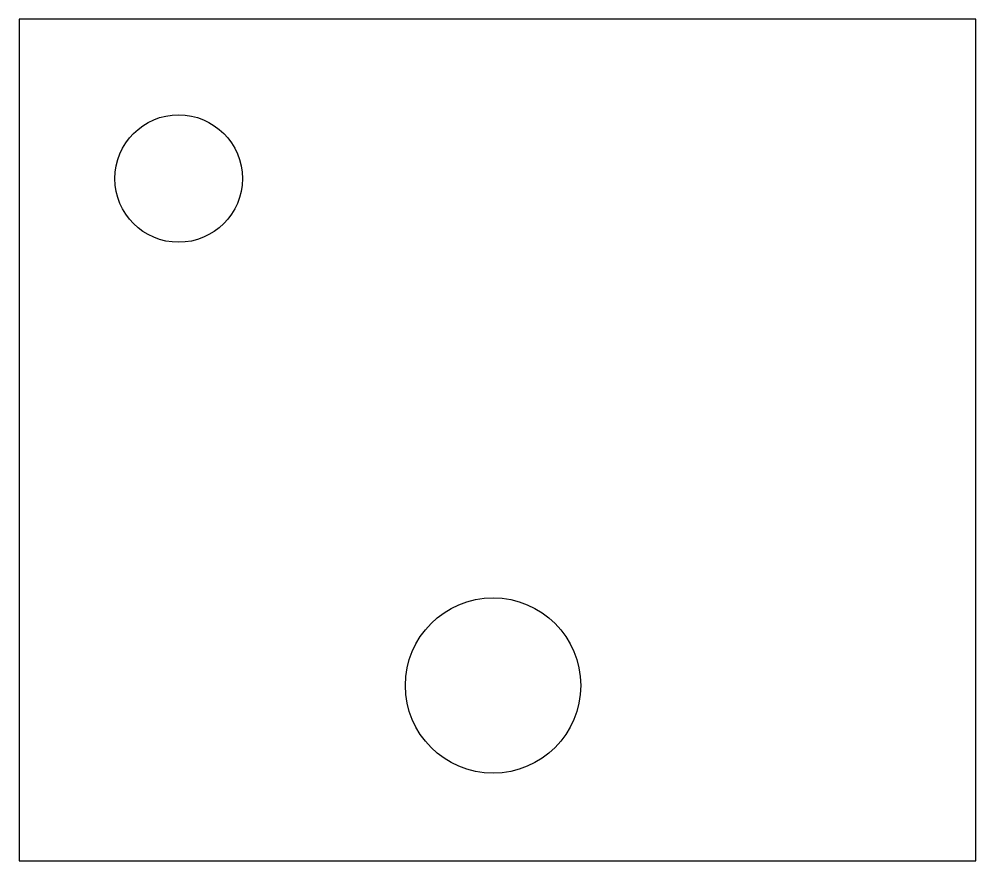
# Model space of a CAD drawing. Header units: millimetres. Extents: x 0 to 30, y 0 to 26.4.
import ezdxf

# ---------------------------------------------------------------- set-up
doc = ezdxf.new("R2010")
doc.units = ezdxf.units.MM
for name, color, linetype in [('HANG_HOLE_D4', 7, 'Continuous'), ('M5_HOLES', 7, 'Continuous'), ('OUTLINE', 7, 'Continuous')]:
    doc.layers.add(name, color=color, linetype=linetype)

msp = doc.modelspace()

# ---------------------------------------------------------------- linework, layer by layer
at = {"layer": 'HANG_HOLE_D4'}
msp.add_circle((5, 21.4), 2, dxfattribs=at)
at = {"layer": 'M5_HOLES'}
msp.add_circle((14.86, 5.5), 2.75, dxfattribs=at)
at = {"layer": 'OUTLINE'}
msp.add_lwpolyline([(0, 0), (30, 0), (30, 26.4), (0, 26.4)], close=True, dxfattribs=at)

doc.saveas('drawing.dxf')
